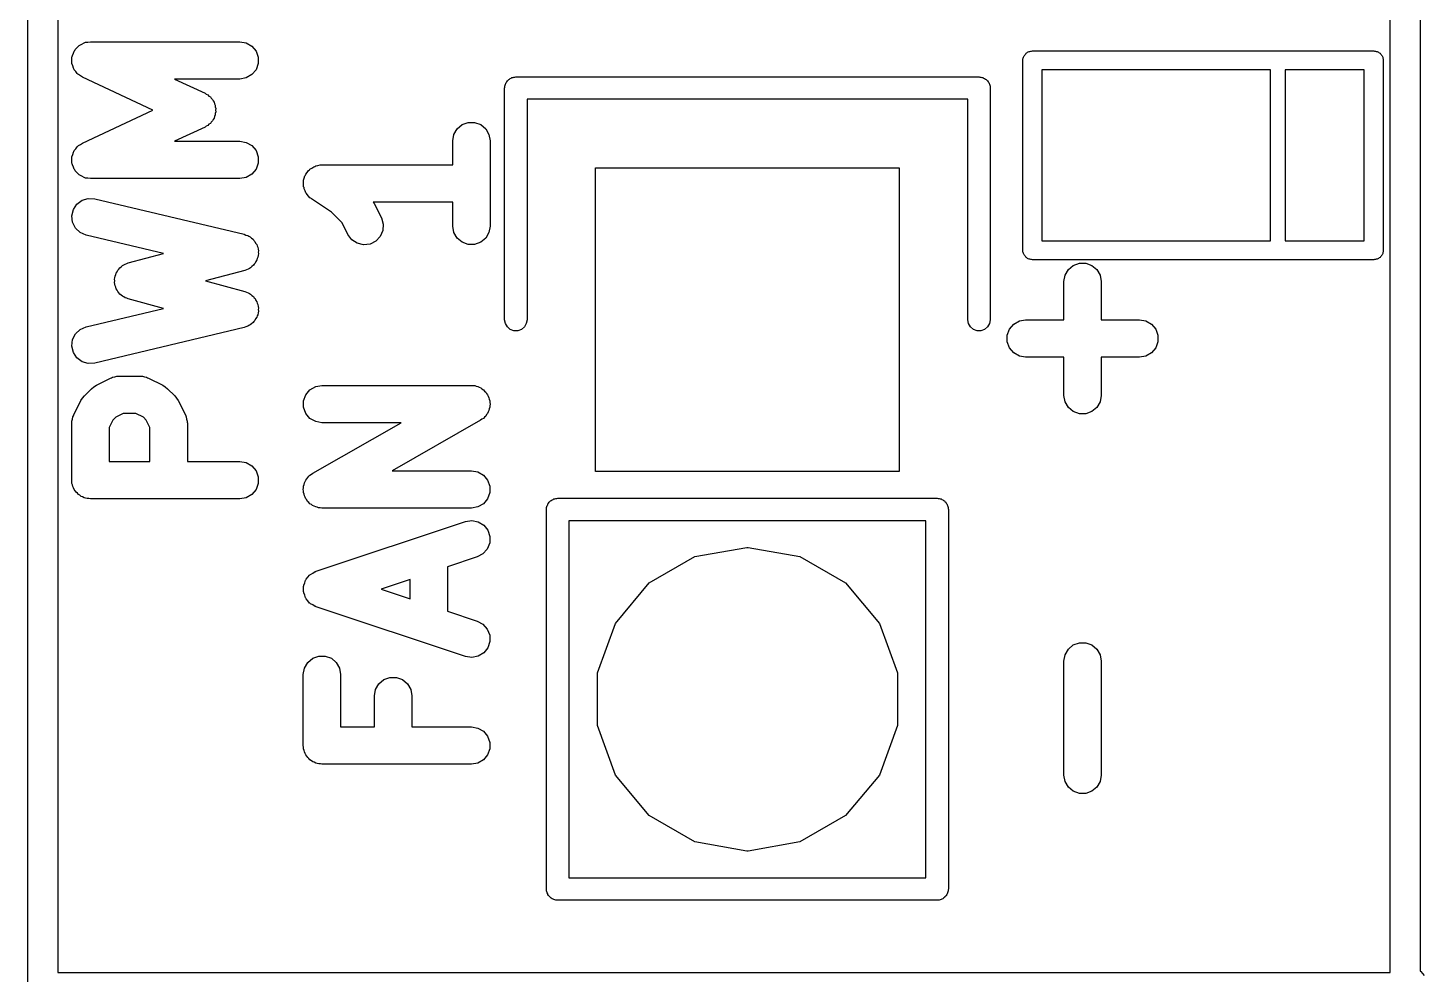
# Model space of a CAD drawing. Extents: x 10 to 287, y -200 to -10.
# Drawn here: x 111.88 to 121.23, y -97.98 to -91.65 of the extents above; entities that cross this region are included whole.
import ezdxf

# ---------------------------------------------------------------- set-up
doc = ezdxf.new("R2010")
doc.units = 0
doc.header["$MEASUREMENT"] = 0
doc.layers.add('BLACK', color=7, linetype='CONTINUOUS')

msp = doc.modelspace()

# ---------------------------------------------------------------- linework, layer by layer
at = {"layer": 'Black'}
for p, q in [((111.884, -98.0796), (111.884, -83.9991)), ((112.084, -84.1), (112.084, -97.9694)), ((121.002, -97.9694), (121.002, -89.1121)), ((121.202, -89.1121), (121.202, -97.9595)), ((112.222, -91.7685), (112.227, -91.7658)), ((112.227, -91.7658), (112.231, -91.7619)), ((112.231, -91.7619), (112.245, -91.755)), ((112.245, -91.755), (112.26, -91.7468)), ((112.26, -91.7468), (112.265, -91.7459)), ((112.265, -91.7459), (112.27, -91.7435)), ((112.27, -91.7435), (112.286, -91.7421)), ((112.286, -91.7421), (112.302, -91.7393)), ((112.302, -91.7393), (113.302, -91.7393)), ((113.302, -91.7393), (113.345, -91.7468)), ((113.345, -91.7468), (113.383, -91.7685)), ((112.178, -91.8751), (112.179, -91.8589)), ((112.179, -91.8426), (112.181, -91.8374)), ((112.179, -91.8589), (112.179, -91.8426)), ((112.181, -91.8374), (112.182, -91.8319)), ((112.182, -91.8319), (112.189, -91.8171)), ((112.189, -91.8171), (112.194, -91.8018)), ((112.194, -91.8018), (112.198, -91.7976)), ((112.198, -91.7976), (112.2, -91.7926)), ((112.2, -91.7926), (112.212, -91.781)), ((112.212, -91.781), (112.222, -91.7685)), ((113.383, -91.7685), (113.411, -91.8018)), ((113.411, -91.8018), (113.425, -91.8426)), ((113.425, -91.8426), (113.425, -91.886)), ((118.543, -91.865), (118.544, -91.8595)), ((118.544, -91.854), (118.546, -91.8488)), ((118.544, -91.8595), (118.544, -91.854)), ((118.546, -91.8488), (118.547, -91.8433)), ((118.547, -91.8433), (118.55, -91.8385)), ((118.55, -91.8385), (118.552, -91.8332)), ((118.552, -91.8332), (118.556, -91.829)), ((118.556, -91.829), (118.558, -91.8242)), ((118.558, -91.8242), (118.563, -91.8206)), ((118.563, -91.8206), (118.566, -91.8164)), ((118.566, -91.8164), (118.571, -91.8136)), ((118.571, -91.8136), (118.575, -91.81)), ((118.575, -91.81), (118.58, -91.8081)), ((118.58, -91.8081), (118.585, -91.8053)), ((118.585, -91.8053), (118.591, -91.8044)), ((118.591, -91.8044), (118.596, -91.8025)), ((118.596, -91.8025), (118.602, -91.8025)), ((118.602, -91.8025), (118.607, -91.8015)), ((118.607, -91.8015), (120.893, -91.8015)), ((120.893, -91.8015), (120.898, -91.8025)), ((120.898, -91.8025), (120.904, -91.8025)), ((120.904, -91.8025), (120.909, -91.8044)), ((120.909, -91.8044), (120.915, -91.8053)), ((120.915, -91.8053), (120.92, -91.8081)), ((120.92, -91.8081), (120.925, -91.81)), ((120.925, -91.81), (120.929, -91.8136)), ((120.929, -91.8136), (120.934, -91.8164)), ((120.934, -91.8164), (120.937, -91.8206)), ((120.937, -91.8206), (120.942, -91.8242)), ((120.942, -91.8242), (120.944, -91.829)), ((120.944, -91.829), (120.948, -91.8332)), ((120.948, -91.8332), (120.95, -91.8385)), ((120.95, -91.8385), (120.953, -91.8433)), ((120.953, -91.8433), (120.954, -91.8488)), ((120.954, -91.8488), (120.956, -91.854)), ((120.956, -91.854), (120.956, -91.8595)), ((120.956, -91.8595), (120.956, -91.865)), ((112.179, -91.8805), (112.178, -91.8751)), ((112.179, -91.886), (112.179, -91.8805)), ((112.185, -91.9013), (112.179, -91.886)), ((112.189, -91.9171), (112.185, -91.9013)), ((112.192, -91.9216), (112.189, -91.9171)), ((112.194, -91.9268), (112.192, -91.9216)), ((112.205, -91.9393), (112.194, -91.9268)), ((112.214, -91.9526), (112.205, -91.9393)), ((112.218, -91.9558), (112.214, -91.9526)), ((113.411, -91.9268), (113.383, -91.96)), ((113.425, -91.886), (113.411, -91.9268)), ((118.543, -93.135), (118.543, -91.865)), ((118.67, -91.9285), (118.67, -93.0715)), ((120.201, -91.9285), (118.67, -91.9285)), ((120.201, -93.0715), (120.201, -91.9285)), ((120.3, -91.9285), (120.3, -93.0715)), ((120.829, -91.9285), (120.3, -91.9285)), ((120.829, -93.0715), (120.829, -91.9285)), ((120.956, -91.865), (120.956, -93.135)), ((112.222, -91.96), (112.218, -91.9558)), ((112.236, -91.9682), (112.222, -91.96)), ((112.25, -91.9776), (112.236, -91.9682)), ((112.721, -92.1976), (112.25, -91.9776)), ((113.302, -91.9893), (112.866, -91.9893)), ((112.866, -91.9893), (113.07, -92.0843)), ((113.345, -91.9817), (113.302, -91.9893)), ((113.383, -91.96), (113.345, -91.9817)), ((115.075, -92.05), (115.076, -92.0435)), ((115.076, -92.037), (115.078, -92.0308)), ((115.076, -92.0435), (115.076, -92.037)), ((115.078, -92.0308), (115.08, -92.0243)), ((115.08, -92.0243), (115.083, -92.0187)), ((115.083, -92.0187), (115.085, -92.0125)), ((115.085, -92.0125), (115.089, -92.0075)), ((115.089, -92.0075), (115.093, -92.0018)), ((115.093, -92.0018), (115.098, -91.9976)), ((115.098, -91.9976), (115.102, -91.9925)), ((115.102, -91.9925), (115.107, -91.9893)), ((115.107, -91.9893), (115.112, -91.985)), ((115.112, -91.985), (115.119, -91.9828)), ((115.119, -91.9828), (115.124, -91.9795)), ((115.124, -91.9795), (115.131, -91.9784)), ((115.131, -91.9784), (115.137, -91.9761)), ((115.137, -91.9761), (115.144, -91.9761)), ((115.144, -91.9761), (115.15, -91.975)), ((115.15, -91.975), (118.25, -91.975)), ((118.25, -91.975), (118.256, -91.9761)), ((118.256, -91.9761), (118.263, -91.9761)), ((118.263, -91.9761), (118.269, -91.9784)), ((118.269, -91.9784), (118.276, -91.9795)), ((118.276, -91.9795), (118.281, -91.9828)), ((118.281, -91.9828), (118.287, -91.985)), ((118.287, -91.985), (118.293, -91.9893)), ((118.293, -91.9893), (118.298, -91.9925)), ((118.298, -91.9925), (118.302, -91.9976)), ((118.302, -91.9976), (118.307, -92.0018)), ((118.307, -92.0018), (118.311, -92.0075)), ((118.311, -92.0075), (118.315, -92.0125)), ((118.315, -92.0125), (118.317, -92.0187)), ((118.317, -92.0187), (118.32, -92.0243)), ((118.32, -92.0243), (118.322, -92.0308)), ((118.322, -92.0308), (118.324, -92.037)), ((118.324, -92.037), (118.324, -92.0435)), ((118.324, -92.0435), (118.325, -92.05)), ((113.07, -92.0843), (113.078, -92.0906)), ((113.078, -92.0906), (113.088, -92.0952)), ((113.088, -92.0952), (113.096, -92.103)), ((113.096, -92.103), (113.105, -92.1093)), ((113.105, -92.1093), (113.111, -92.1182)), ((113.111, -92.1182), (113.119, -92.1259)), ((113.119, -92.1259), (113.124, -92.1358)), ((113.124, -92.1358), (113.13, -92.1448)), ((115.075, -93.6), (115.075, -92.05)), ((118.175, -92.125), (115.225, -92.125)), ((115.225, -92.125), (115.225, -93.6)), ((118.175, -93.6), (118.175, -92.125)), ((118.325, -92.05), (118.325, -93.6)), ((112.25, -92.4177), (112.721, -92.1976)), ((113.13, -92.1448), (113.133, -92.1554)), ((113.133, -92.1554), (113.137, -92.1652)), ((113.137, -92.23), (113.133, -92.2399)), ((113.137, -92.1652), (113.138, -92.1762)), ((113.138, -92.2191), (113.137, -92.23)), ((113.138, -92.1762), (113.141, -92.1868)), ((113.141, -92.2085), (113.138, -92.2191)), ((113.141, -92.1868), (113.14, -92.1976)), ((113.14, -92.1976), (113.141, -92.2085)), ((113.07, -92.3109), (112.866, -92.406)), ((113.078, -92.3046), (113.07, -92.3109)), ((113.088, -92.3), (113.078, -92.3046)), ((113.096, -92.2923), (113.088, -92.3)), ((113.105, -92.286), (113.096, -92.2923)), ((113.111, -92.2771), (113.105, -92.286)), ((113.119, -92.2693), (113.111, -92.2771)), ((113.124, -92.2594), (113.119, -92.2693)), ((113.13, -92.2504), (113.124, -92.2594)), ((113.133, -92.2399), (113.13, -92.2504)), ((114.735, -92.3596), (114.757, -92.322)), ((114.757, -92.322), (114.79, -92.2941)), ((114.79, -92.2941), (114.831, -92.2793)), ((114.831, -92.2793), (114.874, -92.2793)), ((114.874, -92.2793), (114.915, -92.2941)), ((114.915, -92.2941), (114.948, -92.322)), ((114.948, -92.322), (114.97, -92.3596)), ((112.236, -92.427), (112.25, -92.4177)), ((112.866, -92.406), (113.302, -92.406)), ((113.302, -92.406), (113.345, -92.4135)), ((113.345, -92.4135), (113.383, -92.4352)), ((114.727, -92.4024), (114.735, -92.3596)), ((114.727, -92.5631), (114.727, -92.4024)), ((114.97, -92.3596), (114.977, -92.4024)), ((114.977, -92.4024), (114.977, -92.9738)), ((112.178, -92.5201), (112.179, -92.5148)), ((112.179, -92.5092), (112.185, -92.4939)), ((112.179, -92.5148), (112.179, -92.5092)), ((112.185, -92.4939), (112.189, -92.4782)), ((112.189, -92.4782), (112.192, -92.4736)), ((112.192, -92.4736), (112.194, -92.4685)), ((112.194, -92.4685), (112.205, -92.456)), ((112.205, -92.456), (112.214, -92.4426)), ((112.214, -92.4426), (112.218, -92.4394)), ((112.218, -92.4394), (112.222, -92.4352)), ((112.222, -92.4352), (112.236, -92.427)), ((113.383, -92.4352), (113.411, -92.4685)), ((113.411, -92.4685), (113.425, -92.5092)), ((113.425, -92.5092), (113.425, -92.5527)), ((112.179, -92.5363), (112.178, -92.5201)), ((112.179, -92.5527), (112.179, -92.5363)), ((112.181, -92.5578), (112.179, -92.5527)), ((112.182, -92.5633), (112.181, -92.5578)), ((112.189, -92.5781), (112.182, -92.5633)), ((112.194, -92.5935), (112.189, -92.5781)), ((112.198, -92.5977), (112.194, -92.5935)), ((112.2, -92.6027), (112.198, -92.5977)), ((112.212, -92.6142), (112.2, -92.6027)), ((113.411, -92.5935), (113.383, -92.6267)), ((113.425, -92.5527), (113.411, -92.5935)), ((113.754, -92.6142), (113.762, -92.6017)), ((113.762, -92.6017), (113.768, -92.5976)), ((113.768, -92.5976), (113.772, -92.5923)), ((113.772, -92.5923), (113.785, -92.5849)), ((113.785, -92.5849), (113.797, -92.576)), ((113.797, -92.576), (113.804, -92.5741)), ((113.804, -92.5741), (113.81, -92.5706)), ((113.81, -92.5706), (113.824, -92.568)), ((113.824, -92.568), (113.839, -92.5639)), ((113.839, -92.5639), (113.846, -92.5643)), ((113.846, -92.5643), (113.852, -92.5631)), ((113.852, -92.5631), (114.727, -92.5631)), ((115.684, -94.616), (115.684, -92.584)), ((115.684, -92.584), (117.716, -92.584)), ((117.716, -92.584), (117.716, -94.616)), ((112.222, -92.6267), (112.212, -92.6142)), ((112.227, -92.6295), (112.222, -92.6267)), ((112.231, -92.6334), (112.227, -92.6295)), ((112.245, -92.6403), (112.231, -92.6334)), ((112.26, -92.6484), (112.245, -92.6403)), ((112.265, -92.6494), (112.26, -92.6484)), ((112.27, -92.6517), (112.265, -92.6494)), ((112.286, -92.6531), (112.27, -92.6517)), ((112.302, -92.656), (112.286, -92.6531)), ((113.302, -92.656), (112.302, -92.656)), ((113.345, -92.6484), (113.302, -92.656)), ((113.383, -92.6267), (113.345, -92.6484)), ((113.728, -92.68), (113.729, -92.6733)), ((113.729, -92.6949), (113.728, -92.68)), ((113.729, -92.6664), (113.734, -92.6524)), ((113.729, -92.6733), (113.729, -92.6664)), ((113.729, -92.7098), (113.729, -92.6949)), ((113.734, -92.6524), (113.738, -92.6379)), ((113.738, -92.6379), (113.742, -92.6321)), ((113.742, -92.6321), (113.744, -92.6256)), ((113.744, -92.6256), (113.754, -92.6142)), ((112.246, -92.8001), (112.288, -92.7877)), ((112.288, -92.7877), (112.331, -92.7903)), ((112.331, -92.7903), (113.331, -93.0284)), ((113.732, -92.7163), (113.729, -92.7098)), ((113.732, -92.7232), (113.732, -92.7163)), ((113.739, -92.7366), (113.732, -92.7232)), ((113.744, -92.7506), (113.739, -92.7366)), ((113.749, -92.7559), (113.744, -92.7506)), ((113.752, -92.7621), (113.749, -92.7559)), ((113.762, -92.7724), (113.752, -92.7621)), ((113.772, -92.7839), (113.762, -92.7724)), ((113.778, -92.7873), (113.772, -92.7839)), ((113.783, -92.7921), (113.778, -92.7873)), ((113.916, -92.8805), (113.783, -92.7921)), ((112.178, -92.9045), (112.188, -92.8623)), ((112.188, -92.8623), (112.212, -92.826)), ((112.212, -92.826), (112.246, -92.8001)), ((113.988, -92.9526), (113.916, -92.8805)), ((114.727, -92.8131), (114.195, -92.8131)), ((114.195, -92.8131), (114.202, -92.8227)), ((114.202, -92.8227), (114.25, -92.9179)), ((114.727, -92.9738), (114.727, -92.8131)), ((112.183, -92.9476), (112.178, -92.9045)), ((112.202, -92.9864), (112.183, -92.9476)), ((114.026, -93.0297), (113.988, -92.9526)), ((114.25, -92.9179), (114.262, -92.9595)), ((114.262, -92.9595), (114.26, -93.0029)), ((114.735, -93.0166), (114.727, -92.9738)), ((114.977, -92.9738), (114.97, -93.0166)), ((112.234, -93.0163), (112.202, -92.9864)), ((112.273, -93.0335), (112.234, -93.0163)), ((112.792, -93.1569), (112.273, -93.0335)), ((113.331, -93.0284), (113.343, -93.0335)), ((113.343, -93.0335), (113.355, -93.0368)), ((113.355, -93.0368), (113.363, -93.042)), ((113.363, -93.042), (113.371, -93.0456)), ((113.371, -93.0456), (113.38, -93.0544)), ((113.38, -93.0544), (113.391, -93.0617)), ((113.391, -93.0617), (113.396, -93.0692)), ((113.396, -93.0692), (113.403, -93.0755)), ((113.403, -93.0755), (113.408, -93.0869)), ((114.052, -93.0646), (114.026, -93.0297)), ((114.088, -93.0885), (114.052, -93.0646)), ((114.213, -93.0742), (114.174, -93.0936)), ((114.242, -93.0427), (114.213, -93.0742)), ((114.26, -93.0029), (114.242, -93.0427)), ((114.757, -93.0542), (114.735, -93.0166)), ((114.79, -93.0821), (114.757, -93.0542)), ((114.948, -93.0542), (114.915, -93.0821)), ((114.97, -93.0166), (114.948, -93.0542)), ((118.67, -93.0715), (120.201, -93.0715)), ((120.3, -93.0715), (120.829, -93.0715)), ((112.556, -93.2197), (112.792, -93.1569)), ((113.408, -93.0869), (113.416, -93.0973)), ((113.416, -93.0973), (113.418, -93.1061)), ((113.418, -93.1061), (113.422, -93.1143)), ((113.422, -93.1143), (113.424, -93.1269)), ((113.424, -93.1269), (113.427, -93.1393)), ((113.427, -93.1574), (113.424, -93.1698)), ((113.427, -93.1393), (113.426, -93.1483)), ((113.426, -93.1483), (113.427, -93.1574)), ((114.131, -93.0986), (114.088, -93.0885)), ((114.174, -93.0936), (114.131, -93.0986)), ((114.831, -93.0969), (114.79, -93.0821)), ((114.874, -93.0969), (114.831, -93.0969)), ((114.915, -93.0821), (114.874, -93.0969)), ((118.544, -93.1405), (118.543, -93.135)), ((118.544, -93.146), (118.544, -93.1405)), ((118.546, -93.1512), (118.544, -93.146)), ((118.547, -93.1567), (118.546, -93.1512)), ((118.55, -93.1615), (118.547, -93.1567)), ((118.552, -93.1667), (118.55, -93.1615)), ((118.556, -93.171), (118.552, -93.1667)), ((120.948, -93.1667), (120.944, -93.171)), ((120.95, -93.1615), (120.948, -93.1667)), ((120.953, -93.1567), (120.95, -93.1615)), ((120.954, -93.1512), (120.953, -93.1567)), ((120.956, -93.146), (120.954, -93.1512)), ((120.956, -93.135), (120.956, -93.1405)), ((120.956, -93.1405), (120.956, -93.146)), ((112.486, -93.2687), (112.493, -93.261)), ((112.493, -93.261), (112.5, -93.2522)), ((112.5, -93.2522), (112.509, -93.2458)), ((112.509, -93.2458), (112.517, -93.238)), ((112.517, -93.238), (112.526, -93.2334)), ((112.526, -93.2334), (112.535, -93.2272)), ((112.535, -93.2272), (112.546, -93.2244)), ((112.546, -93.2244), (112.556, -93.2197)), ((113.358, -93.2618), (113.346, -93.2654)), ((113.366, -93.2563), (113.358, -93.2618)), ((113.374, -93.2525), (113.366, -93.2563)), ((113.383, -93.2435), (113.374, -93.2525)), ((113.393, -93.2359), (113.383, -93.2435)), ((113.398, -93.2283), (113.393, -93.2359)), ((113.405, -93.2218), (113.398, -93.2283)), ((113.41, -93.2103), (113.405, -93.2218)), ((113.417, -93.1996), (113.41, -93.2103)), ((113.419, -93.1908), (113.417, -93.1996)), ((113.423, -93.1825), (113.419, -93.1908)), ((113.424, -93.1698), (113.423, -93.1825)), ((118.558, -93.1758), (118.556, -93.171)), ((118.563, -93.1794), (118.558, -93.1758)), ((118.566, -93.1836), (118.563, -93.1794)), ((118.571, -93.1864), (118.566, -93.1836)), ((118.575, -93.19), (118.571, -93.1864)), ((118.58, -93.1919), (118.575, -93.19)), ((118.585, -93.1947), (118.58, -93.1919)), ((118.591, -93.1956), (118.585, -93.1947)), ((118.596, -93.1975), (118.591, -93.1956)), ((118.602, -93.1975), (118.596, -93.1975)), ((118.607, -93.1985), (118.602, -93.1975)), ((120.893, -93.1985), (118.607, -93.1985)), ((118.848, -93.2647), (118.881, -93.2368)), ((118.881, -93.2368), (118.922, -93.2219)), ((118.922, -93.2219), (118.965, -93.2219)), ((118.965, -93.2219), (119.006, -93.2368)), ((119.006, -93.2368), (119.039, -93.2647)), ((120.898, -93.1975), (120.893, -93.1985)), ((120.904, -93.1975), (120.898, -93.1975)), ((120.909, -93.1956), (120.904, -93.1975)), ((120.915, -93.1947), (120.909, -93.1956)), ((120.92, -93.1919), (120.915, -93.1947)), ((120.925, -93.19), (120.92, -93.1919)), ((120.929, -93.1864), (120.925, -93.19)), ((120.934, -93.1836), (120.929, -93.1864)), ((120.937, -93.1794), (120.934, -93.1836)), ((120.942, -93.1758), (120.937, -93.1794)), ((120.944, -93.171), (120.942, -93.1758)), ((112.464, -93.3297), (112.466, -93.319)), ((112.465, -93.3405), (112.464, -93.3297)), ((112.464, -93.3512), (112.465, -93.3405)), ((112.466, -93.3619), (112.464, -93.3512)), ((112.466, -93.319), (112.467, -93.308)), ((112.467, -93.308), (112.472, -93.2982)), ((112.472, -93.2982), (112.475, -93.2878)), ((112.475, -93.2878), (112.481, -93.2787)), ((112.481, -93.2787), (112.486, -93.2687)), ((113.335, -93.2708), (113.073, -93.3405)), ((113.073, -93.3405), (113.335, -93.4102)), ((113.346, -93.2654), (113.335, -93.2708)), ((118.818, -93.345), (118.826, -93.3023)), ((118.818, -93.601), (118.818, -93.345)), ((118.826, -93.3023), (118.848, -93.2647)), ((119.039, -93.2647), (119.061, -93.3023)), ((119.061, -93.3023), (119.068, -93.345)), ((119.068, -93.345), (119.068, -93.601)), ((112.467, -93.373), (112.466, -93.3619)), ((112.472, -93.3827), (112.467, -93.373)), ((112.475, -93.3932), (112.472, -93.3827)), ((112.481, -93.4023), (112.475, -93.3932)), ((112.486, -93.4123), (112.481, -93.4023)), ((112.493, -93.4199), (112.486, -93.4123)), ((112.5, -93.4288), (112.493, -93.4199)), ((112.509, -93.4351), (112.5, -93.4288)), ((112.517, -93.443), (112.509, -93.4351)), ((112.526, -93.4475), (112.517, -93.443)), ((112.535, -93.4537), (112.526, -93.4475)), ((113.335, -93.4102), (113.346, -93.4155)), ((113.346, -93.4155), (113.358, -93.4192)), ((113.358, -93.4192), (113.366, -93.4246)), ((113.366, -93.4246), (113.374, -93.4285)), ((113.374, -93.4285), (113.383, -93.4375)), ((113.383, -93.4375), (113.393, -93.4451)), ((113.393, -93.4451), (113.398, -93.4527)), ((112.273, -93.6474), (112.792, -93.5241)), ((112.546, -93.4566), (112.535, -93.4537)), ((112.556, -93.4613), (112.546, -93.4566)), ((112.792, -93.5241), (112.556, -93.4613)), ((113.398, -93.4527), (113.405, -93.4591)), ((113.405, -93.4591), (113.41, -93.4707)), ((113.41, -93.4707), (113.417, -93.4813)), ((113.417, -93.4813), (113.419, -93.4902)), ((113.419, -93.4902), (113.423, -93.4985)), ((113.423, -93.4985), (113.424, -93.5112)), ((113.424, -93.5112), (113.427, -93.5236)), ((113.427, -93.5417), (113.424, -93.554)), ((113.427, -93.5236), (113.426, -93.5326)), ((113.426, -93.5326), (113.427, -93.5417)), ((113.371, -93.6353), (113.363, -93.6389)), ((113.38, -93.6266), (113.371, -93.6353)), ((113.391, -93.6192), (113.38, -93.6266)), ((113.396, -93.6118), (113.391, -93.6192)), ((113.403, -93.6055), (113.396, -93.6118)), ((113.408, -93.5941), (113.403, -93.6055)), ((113.416, -93.5836), (113.408, -93.5941)), ((113.418, -93.5748), (113.416, -93.5836)), ((113.422, -93.5667), (113.418, -93.5748)), ((113.424, -93.554), (113.422, -93.5667)), ((115.08, -93.6257), (115.075, -93.6)), ((115.093, -93.6482), (115.08, -93.6257)), ((115.22, -93.6257), (115.207, -93.6482)), ((115.225, -93.6), (115.22, -93.6257)), ((118.18, -93.6257), (118.175, -93.6)), ((118.193, -93.6482), (118.18, -93.6257)), ((118.32, -93.6257), (118.307, -93.6482)), ((118.325, -93.6), (118.32, -93.6257)), ((118.454, -93.6635), (118.482, -93.6302)), ((118.482, -93.6302), (118.52, -93.6085)), ((118.52, -93.6085), (118.562, -93.601)), ((118.562, -93.601), (118.818, -93.601)), ((119.068, -93.601), (119.324, -93.601)), ((119.324, -93.601), (119.367, -93.6085)), ((119.367, -93.6085), (119.405, -93.6302)), ((119.405, -93.6302), (119.433, -93.6635)), ((112.183, -93.7333), (112.202, -93.6945)), ((112.202, -93.6945), (112.234, -93.6647)), ((112.234, -93.6647), (112.273, -93.6474)), ((113.331, -93.6526), (112.331, -93.8906)), ((113.343, -93.6475), (113.331, -93.6526)), ((113.355, -93.6442), (113.343, -93.6475)), ((113.363, -93.6389), (113.355, -93.6442)), ((115.112, -93.665), (115.093, -93.6482)), ((115.137, -93.6739), (115.112, -93.665)), ((115.163, -93.6739), (115.137, -93.6739)), ((115.188, -93.665), (115.163, -93.6739)), ((115.207, -93.6482), (115.188, -93.665)), ((118.212, -93.665), (118.193, -93.6482)), ((118.237, -93.6739), (118.212, -93.665)), ((118.263, -93.6739), (118.237, -93.6739)), ((118.287, -93.665), (118.263, -93.6739)), ((118.307, -93.6482), (118.287, -93.665)), ((118.439, -93.7043), (118.454, -93.6635)), ((118.439, -93.7477), (118.439, -93.7043)), ((119.433, -93.6635), (119.447, -93.7043)), ((119.447, -93.7043), (119.447, -93.7477)), ((112.178, -93.7764), (112.183, -93.7333)), ((112.188, -93.8187), (112.178, -93.7764)), ((112.212, -93.8549), (112.188, -93.8187)), ((118.454, -93.7885), (118.439, -93.7477)), ((118.482, -93.8218), (118.454, -93.7885)), ((118.52, -93.8435), (118.482, -93.8218)), ((119.405, -93.8218), (119.367, -93.8435)), ((119.433, -93.7885), (119.405, -93.8218)), ((119.447, -93.7477), (119.433, -93.7885)), ((112.246, -93.8808), (112.212, -93.8549)), ((112.288, -93.8932), (112.246, -93.8808)), ((112.331, -93.8906), (112.288, -93.8932)), ((118.562, -93.851), (118.52, -93.8435)), ((118.818, -93.851), (118.562, -93.851)), ((118.818, -94.107), (118.818, -93.851)), ((119.324, -93.851), (119.068, -93.851)), ((119.068, -93.851), (119.068, -94.107)), ((119.367, -93.8435), (119.324, -93.851)), ((112.342, -94.0382), (112.437, -93.9906)), ((112.437, -93.9906), (112.444, -93.9885)), ((112.444, -93.9885), (112.45, -93.9849)), ((112.45, -93.9849), (112.465, -93.9824)), ((112.465, -93.9824), (112.479, -93.9782)), ((112.479, -93.9782), (112.486, -93.9786)), ((112.486, -93.9786), (112.493, -93.9774)), ((112.493, -93.9774), (112.636, -93.9774)), ((112.636, -93.9774), (112.643, -93.9786)), ((112.643, -93.9786), (112.65, -93.9782)), ((112.65, -93.9782), (112.664, -93.9824)), ((112.664, -93.9824), (112.678, -93.9849)), ((112.678, -93.9849), (112.685, -93.9885)), ((112.685, -93.9885), (112.692, -93.9906)), ((112.692, -93.9906), (112.787, -94.0382)), ((112.262, -94.1092), (112.309, -94.0616)), ((112.309, -94.0616), (112.326, -94.0501)), ((112.326, -94.0501), (112.342, -94.0382)), ((112.787, -94.0382), (112.803, -94.0501)), ((112.803, -94.0501), (112.819, -94.0616)), ((112.819, -94.0616), (112.867, -94.1092)), ((113.729, -94.1426), (113.744, -94.1018)), ((113.744, -94.1018), (113.772, -94.0685)), ((113.772, -94.0685), (113.81, -94.0468)), ((113.81, -94.0468), (113.852, -94.0393)), ((113.852, -94.0393), (114.852, -94.0393)), ((114.852, -94.0393), (114.863, -94.0412)), ((114.863, -94.0412), (114.875, -94.0413)), ((114.875, -94.0413), (114.885, -94.045)), ((114.885, -94.045), (114.895, -94.0468)), ((114.895, -94.0468), (114.905, -94.0524)), ((114.905, -94.0524), (114.915, -94.0563)), ((114.915, -94.0563), (114.923, -94.0632)), ((114.923, -94.0632), (114.933, -94.0685)), ((114.933, -94.0685), (114.94, -94.0771)), ((114.94, -94.0771), (114.948, -94.0844)), ((114.948, -94.0844), (114.954, -94.0936)), ((114.954, -94.0936), (114.961, -94.1018)), ((114.961, -94.1018), (114.964, -94.1123)), ((112.191, -94.237), (112.238, -94.1417)), ((112.238, -94.1417), (112.25, -94.1256)), ((112.25, -94.1256), (112.262, -94.1092)), ((112.867, -94.1092), (112.878, -94.1256)), ((112.878, -94.1256), (112.89, -94.1417)), ((112.89, -94.1417), (112.938, -94.237)), ((113.729, -94.186), (113.729, -94.1426)), ((113.744, -94.2268), (113.729, -94.186)), ((114.964, -94.1123), (114.97, -94.1221)), ((114.97, -94.1221), (114.972, -94.1326)), ((114.972, -94.1965), (114.97, -94.2076)), ((114.972, -94.1326), (114.975, -94.1426)), ((114.975, -94.186), (114.972, -94.1965)), ((114.975, -94.1426), (114.975, -94.1538)), ((114.975, -94.1538), (114.977, -94.1648)), ((114.977, -94.1648), (114.975, -94.1753)), ((114.975, -94.1753), (114.975, -94.186)), ((118.826, -94.1497), (118.818, -94.107)), ((118.848, -94.1873), (118.826, -94.1497)), ((118.881, -94.2152), (118.848, -94.1873)), ((119.039, -94.1873), (119.006, -94.2152)), ((119.061, -94.1497), (119.039, -94.1873)), ((119.068, -94.107), (119.061, -94.1497)), ((112.177, -94.2929), (112.179, -94.2858)), ((112.178, -94.2786), (112.182, -94.2645)), ((112.179, -94.2858), (112.178, -94.2786)), ((112.182, -94.2645), (112.185, -94.2501)), ((112.185, -94.2501), (112.189, -94.2439)), ((112.189, -94.2439), (112.191, -94.237)), ((112.453, -94.2717), (112.427, -94.3224)), ((112.472, -94.2527), (112.453, -94.2717)), ((112.522, -94.2274), (112.472, -94.2527)), ((112.606, -94.2274), (112.522, -94.2274)), ((112.657, -94.2527), (112.606, -94.2274)), ((112.676, -94.2717), (112.657, -94.2527)), ((112.701, -94.3224), (112.676, -94.2717)), ((112.938, -94.237), (112.94, -94.2439)), ((112.94, -94.2439), (112.944, -94.2501)), ((112.944, -94.2501), (112.946, -94.2645)), ((112.946, -94.2645), (112.95, -94.2786)), ((112.95, -94.2786), (112.95, -94.2858)), ((112.95, -94.2858), (112.951, -94.2929)), ((113.772, -94.26), (113.744, -94.2268)), ((113.81, -94.2817), (113.772, -94.26)), ((113.79, -94.6272), (114.382, -94.2893)), ((113.852, -94.2893), (113.81, -94.2817)), ((114.382, -94.2893), (113.852, -94.2893)), ((114.914, -94.2728), (114.323, -94.6107)), ((114.923, -94.2656), (114.914, -94.2728)), ((114.933, -94.26), (114.923, -94.2656)), ((114.94, -94.2519), (114.933, -94.26)), ((114.948, -94.2451), (114.94, -94.2519)), ((114.953, -94.2354), (114.948, -94.2451)), ((114.961, -94.2268), (114.953, -94.2354)), ((114.964, -94.2168), (114.961, -94.2268)), ((114.97, -94.2076), (114.964, -94.2168)), ((118.922, -94.2301), (118.881, -94.2152)), ((118.965, -94.2301), (118.922, -94.2301)), ((119.006, -94.2152), (118.965, -94.2301)), ((112.177, -94.6738), (112.177, -94.2929)), ((112.427, -94.3224), (112.427, -94.5488)), ((112.701, -94.5488), (112.701, -94.3224)), ((112.951, -94.2929), (112.951, -94.5488)), ((112.427, -94.5488), (112.701, -94.5488)), ((112.951, -94.5488), (113.302, -94.5488)), ((113.302, -94.5488), (113.345, -94.5563)), ((113.345, -94.5563), (113.383, -94.5781)), ((113.383, -94.5781), (113.411, -94.6113)), ((113.411, -94.6113), (113.425, -94.6521)), ((113.425, -94.6521), (113.425, -94.6955)), ((113.744, -94.6732), (113.751, -94.6646)), ((113.751, -94.6646), (113.757, -94.6549)), ((113.757, -94.6549), (113.765, -94.6481)), ((113.765, -94.6481), (113.772, -94.64)), ((113.772, -94.64), (113.782, -94.6343)), ((113.782, -94.6343), (113.79, -94.6272)), ((114.323, -94.6107), (114.852, -94.6107)), ((114.852, -94.6107), (114.895, -94.6183)), ((114.895, -94.6183), (114.933, -94.64)), ((114.933, -94.64), (114.961, -94.6732)), ((117.716, -94.616), (115.684, -94.616)), ((112.179, -94.6846), (112.177, -94.6738)), ((112.179, -94.6955), (112.179, -94.6846)), ((112.183, -94.7058), (112.179, -94.6955)), ((112.185, -94.7166), (112.183, -94.7058)), ((112.19, -94.726), (112.185, -94.7166)), ((112.194, -94.7363), (112.19, -94.726)), ((112.201, -94.7447), (112.194, -94.7363)), ((112.207, -94.7542), (112.201, -94.7447)), ((112.215, -94.7612), (112.207, -94.7542)), ((113.411, -94.7363), (113.383, -94.7696)), ((113.425, -94.6955), (113.411, -94.7363)), ((113.727, -94.7352), (113.729, -94.7247)), ((113.729, -94.7462), (113.727, -94.7352)), ((113.729, -94.714), (113.733, -94.7035)), ((113.729, -94.7247), (113.729, -94.714)), ((113.729, -94.7574), (113.729, -94.7462)), ((113.733, -94.7674), (113.729, -94.7574)), ((113.733, -94.7035), (113.735, -94.6924)), ((113.735, -94.6924), (113.74, -94.6832)), ((113.74, -94.6832), (113.744, -94.6732)), ((114.961, -94.6732), (114.975, -94.714)), ((114.975, -94.7574), (114.961, -94.7982)), ((114.975, -94.714), (114.975, -94.7574)), ((112.222, -94.7696), (112.215, -94.7612)), ((112.232, -94.775), (112.222, -94.7696)), ((112.24, -94.7821), (112.232, -94.775)), ((112.25, -94.7858), (112.24, -94.7821)), ((112.26, -94.7913), (112.25, -94.7858)), ((112.27, -94.7932), (112.26, -94.7913)), ((112.281, -94.7969), (112.27, -94.7932)), ((112.292, -94.7969), (112.281, -94.7969)), ((112.302, -94.7988), (112.292, -94.7969)), ((113.302, -94.7988), (112.302, -94.7988)), ((113.345, -94.7913), (113.302, -94.7988)), ((113.383, -94.7696), (113.345, -94.7913)), ((113.735, -94.7779), (113.733, -94.7674)), ((113.74, -94.7877), (113.735, -94.7779)), ((113.744, -94.7982), (113.74, -94.7877)), ((113.751, -94.8064), (113.744, -94.7982)), ((113.756, -94.8156), (113.751, -94.8064)), ((113.765, -94.8229), (113.756, -94.8156)), ((113.772, -94.8315), (113.765, -94.8229)), ((113.781, -94.8368), (113.772, -94.8315)), ((113.789, -94.8437), (113.781, -94.8368)), ((113.8, -94.8476), (113.789, -94.8437)), ((113.81, -94.8532), (113.8, -94.8476)), ((114.933, -94.8315), (114.895, -94.8532)), ((114.961, -94.7982), (114.933, -94.8315)), ((115.356, -94.857), (115.358, -94.8508)), ((115.358, -94.8508), (115.36, -94.8443)), ((115.36, -94.8443), (115.363, -94.8387)), ((115.363, -94.8387), (115.365, -94.8325)), ((115.365, -94.8325), (115.369, -94.8275)), ((115.369, -94.8275), (115.373, -94.8218)), ((115.373, -94.8218), (115.378, -94.8176)), ((115.378, -94.8176), (115.382, -94.8125)), ((115.382, -94.8125), (115.387, -94.8093)), ((115.387, -94.8093), (115.392, -94.805)), ((115.392, -94.805), (115.399, -94.8028)), ((115.399, -94.8028), (115.404, -94.7995)), ((115.404, -94.7995), (115.411, -94.7984)), ((115.411, -94.7984), (115.417, -94.7961)), ((115.417, -94.7961), (115.424, -94.7961)), ((115.424, -94.7961), (115.43, -94.795)), ((115.43, -94.795), (117.97, -94.795)), ((117.97, -94.795), (117.976, -94.7961)), ((117.976, -94.7961), (117.983, -94.7961)), ((117.983, -94.7961), (117.989, -94.7984)), ((117.989, -94.7984), (117.996, -94.7995)), ((117.996, -94.7995), (118.001, -94.8028)), ((118.001, -94.8028), (118.007, -94.805)), ((118.007, -94.805), (118.013, -94.8093)), ((118.013, -94.8093), (118.018, -94.8125)), ((118.018, -94.8125), (118.022, -94.8176)), ((118.022, -94.8176), (118.027, -94.8218)), ((118.027, -94.8218), (118.031, -94.8275)), ((118.031, -94.8275), (118.035, -94.8325)), ((118.035, -94.8325), (118.037, -94.8387)), ((118.037, -94.8387), (118.04, -94.8443)), ((118.04, -94.8443), (118.042, -94.8508)), ((118.042, -94.8508), (118.044, -94.857)), ((113.82, -94.855), (113.81, -94.8532)), ((113.83, -94.8587), (113.82, -94.855)), ((113.841, -94.8588), (113.83, -94.8587)), ((113.852, -94.8607), (113.841, -94.8588)), ((114.852, -94.8607), (113.852, -94.8607)), ((114.813, -94.9505), (114.856, -94.9441)), ((114.895, -94.8532), (114.852, -94.8607)), ((114.856, -94.9441), (114.898, -94.9528)), ((115.355, -94.87), (115.356, -94.8635)), ((115.355, -97.41), (115.355, -94.87)), ((115.356, -94.8635), (115.356, -94.857)), ((115.505, -94.945), (115.505, -97.335)), ((117.895, -94.945), (115.505, -94.945)), ((117.895, -97.335), (117.895, -94.945)), ((118.044, -94.857), (118.044, -94.8635)), ((118.044, -94.8635), (118.045, -94.87)), ((118.045, -94.87), (118.045, -97.41)), ((113.813, -95.2838), (114.813, -94.9505)), ((114.898, -94.9528), (114.935, -94.9755)), ((114.935, -94.9755), (114.962, -95.0095)), ((114.962, -95.0095), (114.976, -95.0507)), ((114.975, -95.0941), (114.959, -95.1345)), ((114.976, -95.0507), (114.975, -95.0941)), ((116.349, -95.1853), (116.696, -95.124)), ((116.696, -95.124), (116.704, -95.124)), ((116.704, -95.124), (117.051, -95.1853)), ((114.892, -95.1876), (114.692, -95.2544)), ((114.93, -95.167), (114.892, -95.1876)), ((114.959, -95.1345), (114.93, -95.167)), ((116.043, -95.3617), (116.349, -95.1853)), ((117.051, -95.1853), (117.357, -95.3617)), ((113.758, -95.3232), (113.769, -95.3089)), ((113.769, -95.3089), (113.772, -95.3071)), ((113.772, -95.3071), (113.775, -95.3045)), ((113.775, -95.3045), (113.791, -95.2957)), ((113.791, -95.2957), (113.806, -95.2861)), ((113.806, -95.2861), (113.81, -95.2854)), ((113.81, -95.2854), (113.813, -95.2838)), ((114.692, -95.2544), (114.692, -95.5504)), ((113.729, -95.384), (113.73, -95.3808)), ((113.729, -95.4024), (113.729, -95.384)), ((113.729, -95.4207), (113.729, -95.4024)), ((113.73, -95.3773), (113.737, -95.3603)), ((113.73, -95.3808), (113.73, -95.3773)), ((113.737, -95.3603), (113.742, -95.3429)), ((113.742, -95.3429), (113.745, -95.3402)), ((113.745, -95.3402), (113.746, -95.3369)), ((113.746, -95.3369), (113.758, -95.3232)), ((114.442, -95.3377), (114.248, -95.4024)), ((114.248, -95.4024), (114.442, -95.467)), ((114.442, -95.467), (114.442, -95.3377)), ((115.816, -95.632), (116.043, -95.3617)), ((117.357, -95.3617), (117.584, -95.632)), ((113.73, -95.424), (113.729, -95.4207)), ((113.73, -95.4274), (113.73, -95.424)), ((113.737, -95.4445), (113.73, -95.4274)), ((113.742, -95.4619), (113.737, -95.4445)), ((113.745, -95.4646), (113.742, -95.4619)), ((113.746, -95.4678), (113.745, -95.4646)), ((113.758, -95.4815), (113.746, -95.4678)), ((113.769, -95.4959), (113.758, -95.4815)), ((113.772, -95.4977), (113.769, -95.4959)), ((113.775, -95.5003), (113.772, -95.4977)), ((113.791, -95.509), (113.775, -95.5003)), ((113.806, -95.5186), (113.791, -95.509)), ((113.81, -95.5193), (113.806, -95.5186)), ((113.813, -95.521), (113.81, -95.5193)), ((114.813, -95.8543), (113.813, -95.521)), ((114.692, -95.5504), (114.892, -95.6171)), ((114.892, -95.6171), (114.93, -95.6378)), ((114.93, -95.6378), (114.959, -95.6703)), ((114.959, -95.6703), (114.975, -95.7107)), ((115.696, -95.9636), (115.816, -95.632)), ((117.584, -95.632), (117.704, -95.9636)), ((114.976, -95.754), (114.962, -95.7952)), ((114.975, -95.7107), (114.976, -95.754)), ((118.848, -95.8047), (118.881, -95.7768)), ((118.881, -95.7768), (118.922, -95.7619)), ((118.922, -95.7619), (118.965, -95.7619)), ((118.965, -95.7619), (119.006, -95.7768)), ((119.006, -95.7768), (119.039, -95.8047)), ((113.757, -95.8935), (113.79, -95.8656)), ((113.79, -95.8656), (113.831, -95.8507)), ((113.831, -95.8507), (113.874, -95.8507)), ((113.874, -95.8507), (113.915, -95.8656)), ((113.915, -95.8656), (113.948, -95.8935)), ((114.856, -95.8607), (114.813, -95.8543)), ((114.898, -95.852), (114.856, -95.8607)), ((114.935, -95.8292), (114.898, -95.852)), ((114.962, -95.7952), (114.935, -95.8292)), ((118.818, -95.885), (118.826, -95.8423)), ((118.826, -95.8423), (118.848, -95.8047)), ((119.039, -95.8047), (119.061, -95.8423)), ((119.061, -95.8423), (119.068, -95.885)), ((113.727, -95.9738), (113.735, -95.9311)), ((113.735, -95.9311), (113.757, -95.8935)), ((113.948, -95.8935), (113.97, -95.9311)), ((113.97, -95.9311), (113.977, -95.9738)), ((115.696, -96.3164), (115.696, -95.9636)), ((117.704, -95.9636), (117.704, -96.3164)), ((118.818, -96.647), (118.818, -95.885)), ((119.068, -95.885), (119.068, -96.647)), ((113.727, -96.45), (113.727, -95.9738)), ((113.977, -95.9738), (113.977, -96.325)), ((114.211, -96.0739), (114.233, -96.0363)), ((114.233, -96.0363), (114.266, -96.0084)), ((114.266, -96.0084), (114.307, -95.9936)), ((114.307, -95.9936), (114.35, -95.9936)), ((114.35, -95.9936), (114.391, -96.0084)), ((114.391, -96.0084), (114.424, -96.0363)), ((114.424, -96.0363), (114.446, -96.0739)), ((114.204, -96.1167), (114.211, -96.0739)), ((114.204, -96.325), (114.204, -96.1167)), ((114.446, -96.0739), (114.454, -96.1167)), ((114.454, -96.1167), (114.454, -96.325)), ((113.977, -96.325), (114.204, -96.325)), ((114.454, -96.325), (114.852, -96.325)), ((114.852, -96.325), (114.895, -96.3325)), ((114.895, -96.3325), (114.933, -96.3542)), ((115.816, -96.648), (115.696, -96.3164)), ((117.704, -96.3164), (117.584, -96.648)), ((114.933, -96.3542), (114.961, -96.3875)), ((114.961, -96.3875), (114.975, -96.4283)), ((114.975, -96.4283), (114.975, -96.4717)), ((113.729, -96.4608), (113.727, -96.45)), ((113.729, -96.4717), (113.729, -96.4608)), ((113.733, -96.482), (113.729, -96.4717)), ((113.735, -96.4928), (113.733, -96.482)), ((113.74, -96.5022), (113.735, -96.4928)), ((113.744, -96.5125), (113.74, -96.5022)), ((113.751, -96.5209), (113.744, -96.5125)), ((113.757, -96.5303), (113.751, -96.5209)), ((113.765, -96.5374), (113.757, -96.5303)), ((114.961, -96.5125), (114.933, -96.5458)), ((114.975, -96.4717), (114.961, -96.5125)), ((113.772, -96.5458), (113.765, -96.5374)), ((113.782, -96.5512), (113.772, -96.5458)), ((113.79, -96.5583), (113.782, -96.5512)), ((113.8, -96.562), (113.79, -96.5583)), ((113.81, -96.5675), (113.8, -96.562)), ((113.82, -96.5694), (113.81, -96.5675)), ((113.831, -96.5731), (113.82, -96.5694)), ((113.842, -96.5731), (113.831, -96.5731)), ((113.852, -96.575), (113.842, -96.5731)), ((114.852, -96.575), (113.852, -96.575)), ((114.895, -96.5675), (114.852, -96.575)), ((114.933, -96.5458), (114.895, -96.5675)), ((116.043, -96.9183), (115.816, -96.648)), ((117.584, -96.648), (117.357, -96.9183)), ((118.826, -96.6897), (118.818, -96.647)), ((118.848, -96.7273), (118.826, -96.6897)), ((119.061, -96.6897), (119.039, -96.7273)), ((119.068, -96.647), (119.061, -96.6897)), ((118.881, -96.7552), (118.848, -96.7273)), ((118.922, -96.7701), (118.881, -96.7552)), ((118.965, -96.7701), (118.922, -96.7701)), ((119.006, -96.7552), (118.965, -96.7701)), ((119.039, -96.7273), (119.006, -96.7552)), ((116.349, -97.0947), (116.043, -96.9183)), ((117.357, -96.9183), (117.051, -97.0947)), ((116.696, -97.156), (116.349, -97.0947)), ((116.704, -97.156), (116.696, -97.156)), ((117.051, -97.0947), (116.704, -97.156)), ((115.505, -97.335), (117.895, -97.335)), ((115.356, -97.4165), (115.355, -97.41)), ((115.356, -97.423), (115.356, -97.4165)), ((115.358, -97.4292), (115.356, -97.423)), ((115.36, -97.4357), (115.358, -97.4292)), ((115.363, -97.4413), (115.36, -97.4357)), ((115.365, -97.4475), (115.363, -97.4413)), ((115.369, -97.4525), (115.365, -97.4475)), ((115.373, -97.4582), (115.369, -97.4525)), ((115.378, -97.4624), (115.373, -97.4582)), ((115.382, -97.4675), (115.378, -97.4624)), ((115.387, -97.4707), (115.382, -97.4675)), ((118.018, -97.4675), (118.013, -97.4707)), ((118.022, -97.4624), (118.018, -97.4675)), ((118.027, -97.4582), (118.022, -97.4624)), ((118.031, -97.4525), (118.027, -97.4582)), ((118.035, -97.4475), (118.031, -97.4525)), ((118.037, -97.4413), (118.035, -97.4475)), ((118.04, -97.4357), (118.037, -97.4413)), ((118.042, -97.4292), (118.04, -97.4357)), ((118.044, -97.423), (118.042, -97.4292)), ((118.045, -97.41), (118.044, -97.4165)), ((118.044, -97.4165), (118.044, -97.423)), ((115.392, -97.475), (115.387, -97.4707)), ((115.399, -97.4772), (115.392, -97.475)), ((115.404, -97.4805), (115.399, -97.4772)), ((115.411, -97.4816), (115.404, -97.4805)), ((115.417, -97.4839), (115.411, -97.4816)), ((115.424, -97.4839), (115.417, -97.4839)), ((115.43, -97.485), (115.424, -97.4839)), ((117.97, -97.485), (115.43, -97.485)), ((117.976, -97.4839), (117.97, -97.485)), ((117.983, -97.4839), (117.976, -97.4839)), ((117.989, -97.4816), (117.983, -97.4839)), ((117.996, -97.4805), (117.989, -97.4816)), ((118.001, -97.4772), (117.996, -97.4805)), ((118.007, -97.475), (118.001, -97.4772)), ((118.013, -97.4707), (118.007, -97.475)), ((112.084, -97.9694), (121.002, -97.9694)), ((121.202, -97.9595), (121.207, -97.9623)), ((121.207, -97.9623), (121.229, -97.9889))]:
    msp.add_line(p, q, dxfattribs=at)

doc.saveas('drawing.dxf')
